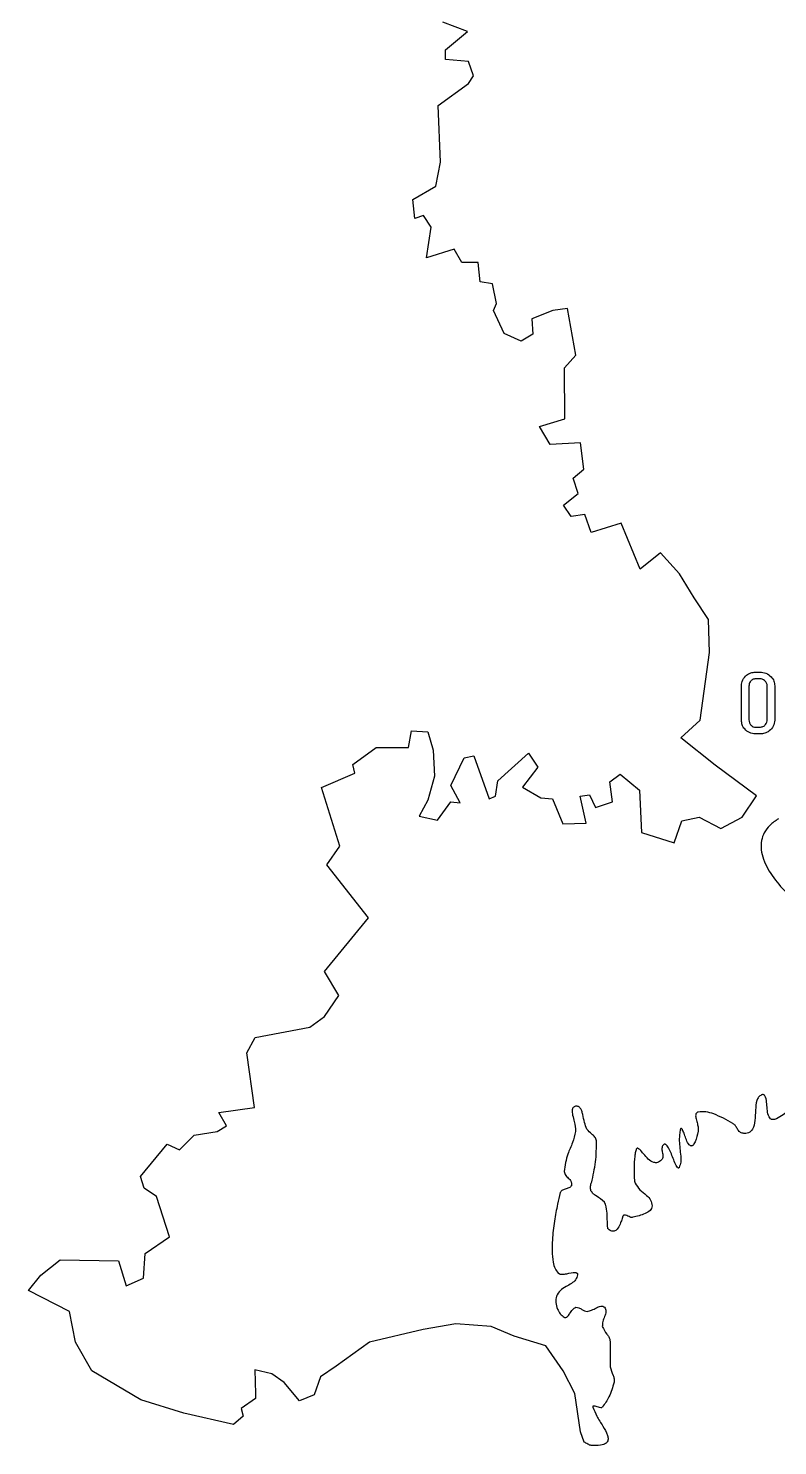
# Model space of a CAD drawing. Header units: millimetres. Extents: x 13 to 580, y 5 to 382.
# Drawn here: x 199 to 265.7, y 43.4 to 169.7 of the extents above; entities that cross this region are included whole.
import ezdxf

# ---------------------------------------------------------------- set-up
doc = ezdxf.new("R2010")
doc.units = ezdxf.units.MM

msp = doc.modelspace()

# ---------------------------------------------------------------- linework, layer by layer
at = {"color": 7, "linetype": 'Continuous', "lineweight": 25}
for p, q in [((238.1, 169.42), (235.9, 170.26)), ((236.16, 167.79), (238.1, 169.42)), ((236.16, 166.92), (236.16, 167.79)), ((238.2, 166.75), (236.16, 166.92)), ((238.63, 165.49), (238.2, 166.75)), ((238.2, 164.81), (238.63, 165.49)), ((235.48, 162.83), (238.2, 164.81)), ((235.71, 157.8), (235.48, 162.83)), ((235.29, 155.66), (235.71, 157.8)), ((233.25, 154.45), (235.29, 155.66)), ((233.41, 152.77), (233.25, 154.45)), ((234.19, 153.03), (233.41, 152.77)), ((234.87, 151.99), (234.19, 153.03)), ((234.45, 149.26), (234.87, 151.99)), ((236.92, 150.05), (234.45, 149.26)), ((237.6, 148.84), (236.92, 150.05)), ((239.06, 148.84), (237.6, 148.84)), ((239.22, 147.12), (239.06, 148.84)), ((240.32, 146.96), (239.22, 147.12)), ((240.68, 145.18), (240.32, 146.96)), ((240.42, 144.56), (240.68, 145.18)), ((241.37, 142.52), (240.42, 144.56)), ((245.71, 144.57), (243.83, 143.82)), ((247.01, 144.76), (245.71, 144.57)), ((247.76, 140.58), (247.01, 144.76)), ((243.83, 143.82), (243.93, 142.45)), ((242.89, 141.84), (241.37, 142.52)), ((243.93, 142.45), (242.89, 141.84)), ((246.75, 139.47), (247.76, 140.58)), ((246.76, 134.93), (246.75, 139.47)), ((244.52, 134.25), (246.76, 134.93)), ((245.46, 132.63), (244.52, 134.25)), ((248.18, 132.79), (245.46, 132.63)), ((248.45, 130.42), (248.18, 132.79)), ((247.5, 129.64), (248.45, 130.42)), ((247.96, 128.28), (247.5, 129.64)), ((246.66, 127.24), (247.96, 128.28)), ((247.34, 126.23), (246.66, 127.24)), ((248.54, 126.4), (247.34, 126.23)), ((249.13, 124.78), (248.54, 126.4)), ((251.79, 125.62), (249.13, 124.78)), ((253.48, 121.53), (251.79, 125.62)), ((255.3, 122.99), (253.48, 121.53)), ((256.99, 121.11), (255.3, 122.99)), ((258.28, 118.97), (256.99, 121.11)), ((259.55, 117.03), (258.28, 118.97)), ((259.65, 114.1), (259.55, 117.03)), ((258.81, 108.07), (259.65, 114.1)), ((262.49, 108.07), (262.49, 111.13)), ((263.74, 112.35), (264.13, 112.35)), ((264.12, 111.76), (263.75, 111.76)), ((265.46, 111.13), (265.47, 108.07)), ((263.16, 111.09), (263.16, 108.11)), ((264.8, 108.11), (264.8, 111.09)), ((257.09, 106.51), (258.81, 108.07)), ((263.76, 107.45), (264.13, 107.45)), ((232.85, 105.65), (233.11, 107.11)), ((233.11, 107.11), (234.57, 107.02)), ((234.57, 107.02), (235.06, 105.4)), ((260.17, 104.05), (257.09, 106.51)), ((264.14, 106.85), (263.75, 106.85)), ((227.89, 104.13), (229.97, 105.65)), ((229.97, 105.65), (232.85, 105.65)), ((235.06, 105.4), (235.16, 103.09)), ((237.82, 104.72), (238.66, 104.88)), ((238.66, 104.88), (240.03, 101.05)), ((240.8, 102.67), (243.53, 105.14)), ((243.53, 105.14), (244.37, 103.88)), ((228.08, 103.35), (227.89, 104.13)), ((236.62, 102.25), (237.82, 104.72)), ((244.37, 103.88), (243.01, 102.09)), ((263.84, 101.32), (260.17, 104.05)), ((225.1, 102.08), (228.08, 103.35)), ((235.16, 103.09), (234.58, 100.95)), ((240.61, 101.31), (240.8, 102.67)), ((250.77, 102.58), (251.71, 103.26)), ((251.03, 100.8), (250.77, 102.58)), ((251.71, 103.26), (253.43, 101.84)), ((226.73, 96.86), (225.1, 102.08)), ((237.46, 100.72), (236.62, 102.25)), ((240.03, 101.05), (240.61, 101.31)), ((243.01, 102.09), (244.63, 101.15)), ((244.63, 101.15), (245.67, 101.05)), ((245.67, 101.05), (246.58, 98.85)), ((248.14, 101.31), (248.98, 101.41)), ((248.66, 98.91), (248.14, 101.31)), ((248.98, 101.41), (249.5, 100.28)), ((253.43, 101.84), (253.59, 98.07)), ((262.55, 99.44), (263.84, 101.32)), ((234.58, 100.95), (233.8, 99.52)), ((235.42, 99.17), (236.62, 100.79)), ((236.62, 100.79), (237.46, 100.72)), ((249.5, 100.28), (251.03, 100.8)), ((233.8, 99.52), (235.42, 99.17)), ((246.58, 98.85), (248.66, 98.91)), ((256.51, 97.13), (257.19, 99.11)), ((257.19, 99.11), (258.72, 99.44)), ((258.72, 99.44), (260.66, 98.43)), ((260.66, 98.43), (262.55, 99.44)), ((253.59, 98.07), (256.51, 97.13)), ((225.59, 95.17), (226.73, 96.86)), ((229.29, 90.47), (225.59, 95.17)), ((225.37, 85.69), (229.29, 90.47)), ((226.64, 83.55), (225.37, 85.69)), ((225.37, 81.67), (226.64, 83.55)), ((224.07, 80.73), (225.37, 81.67)), ((218.46, 78.42), (219.21, 79.79)), ((219.21, 79.79), (224.07, 80.73)), ((219.15, 73.56), (218.46, 78.42)), ((215.97, 73.13), (219.15, 73.56)), ((216.65, 71.93), (215.97, 73.13)), ((212.46, 69.79), (213.76, 71.09)), ((213.76, 71.09), (215.81, 71.41)), ((215.81, 71.41), (216.65, 71.93)), ((208.99, 67.42), (211.36, 70.31)), ((211.36, 70.31), (212.46, 69.79)), ((209.32, 66.38), (208.99, 67.42)), ((210.42, 65.63), (209.32, 66.38)), ((211.56, 62.03), (210.42, 65.63)), ((209.42, 60.57), (211.56, 62.03)), ((200.11, 58.62), (201.83, 59.98)), ((201.83, 59.98), (207.02, 59.89)), ((207.02, 59.89), (207.7, 57.68)), ((209.26, 58.36), (209.42, 60.57)), ((199.01, 57.26), (200.11, 58.62)), ((207.7, 57.68), (209.26, 58.36)), ((202.67, 55.38), (199.01, 57.26)), ((203.19, 52.65), (202.67, 55.38)), ((234.15, 53.77), (229.38, 52.67)), ((237.07, 54.29), (234.15, 53.77)), ((240.22, 54.04), (237.07, 54.29)), ((242.26, 53.19), (240.22, 54.04)), ((245.08, 52.32), (242.26, 53.19)), ((204.66, 50.09), (203.19, 52.65)), ((229.38, 52.67), (226.4, 50.52)), ((246.61, 50.11), (245.08, 52.32)), ((226.4, 50.52), (225.03, 49.58)), ((209.01, 47.53), (204.66, 50.09)), ((220.69, 49.84), (219.16, 50.2)), ((219.16, 50.2), (219.23, 48.05)), ((221.79, 49.06), (220.69, 49.84)), ((225.03, 49.58), (224.45, 47.96)), ((247.65, 48.07), (246.61, 50.11)), ((219.23, 48.05), (219.23, 47.63)), ((223.15, 47.44), (221.79, 49.06)), ((248.17, 44.66), (247.65, 48.07)), ((212.84, 46.33), (209.01, 47.53)), ((219.23, 47.63), (217.96, 46.75)), ((217.96, 46.75), (218.12, 46.07)), ((224.45, 47.96), (223.15, 47.44)), ((217.28, 45.33), (212.84, 46.33)), ((218.12, 46.07), (217.28, 45.33)), ((248.5, 43.75), (248.17, 44.66))]:
    msp.add_line(p, q, dxfattribs=at)
for points, knots in [([(262.49, 111.13), (262.51, 111.31), (262.56, 111.68), (262.91, 112.07), (263.31, 112.31), (263.6, 112.34), (263.74, 112.35)], [0, 0, 0, 0, 0.279422, 0.559202, 0.779537, 1, 1, 1, 1]), ([(263.75, 111.76), (263.66, 111.74), (263.48, 111.71), (263.28, 111.52), (263.17, 111.31), (263.17, 111.16), (263.16, 111.09)], [0, 0, 0, 0, 0.278576, 0.558776, 0.779258, 1, 1, 1, 1]), ([(264.8, 111.09), (264.78, 111.19), (264.76, 111.38), (264.58, 111.6), (264.36, 111.74), (264.2, 111.75), (264.12, 111.76)], [0, 0, 0, 0, 0.279536, 0.559301, 0.779565, 1, 1, 1, 1]), ([(264.13, 112.35), (264.32, 112.33), (264.7, 112.3), (265.13, 111.97), (265.42, 111.57), (265.45, 111.28), (265.46, 111.13)], [0, 0, 0, 0, 0.280058, 0.559753, 0.780026, 1, 1, 1, 1]), ([(263.75, 106.85), (263.56, 106.87), (263.2, 106.91), (262.79, 107.24), (262.53, 107.64), (262.51, 107.93), (262.49, 108.07)], [0, 0, 0, 0, 0.2796596, 0.5594374, 0.77969, 1, 1, 1, 1]), ([(263.16, 108.11), (263.17, 108.02), (263.19, 107.83), (263.34, 107.62), (263.54, 107.47), (263.68, 107.45), (263.76, 107.45)], [0, 0, 0, 0, 0.280187, 0.559745, 0.780167, 1, 1, 1, 1]), ([(264.13, 107.45), (264.23, 107.46), (264.42, 107.48), (264.64, 107.66), (264.78, 107.88), (264.79, 108.04), (264.8, 108.11)], [0, 0, 0, 0, 0.279558, 0.55924, 0.779562, 1, 1, 1, 1]), ([(265.47, 108.07), (265.44, 107.89), (265.38, 107.51), (265.01, 107.11), (264.58, 106.88), (264.29, 106.86), (264.14, 106.85)], [0, 0, 0, 0, 0.278912, 0.558842, 0.779269, 1, 1, 1, 1]), ([(265.79, 99.28), (265.52, 99.1), (265.03, 98.76), (264.51, 98.08), (264.14, 97.06), (264.38, 95.56), (265.34, 93.97), (266.58, 92.56), (267.57, 91.79), (268.03, 91.43)], [0, 0, 0, 0, 0.098151, 0.181159, 0.256576, 0.426901, 0.619179, 0.819874, 1, 1, 1, 1]), ([(271.09, 77.94), (270.87, 77.66), (270.28, 76.93), (269.22, 75.75), (267.86, 74.32), (266.66, 73.19), (265.78, 72.62), (265.46, 72.49), (265.34, 72.48), (265.29, 72.48)], [0, 0, 0, 0, 0.133075, 0.346671, 0.589947, 0.871451, 0.956024, 0.980433, 1, 1, 1, 1]), ([(264.28, 74.69), (264.19, 74.63), (263.99, 74.51), (263.8, 74.02), (263.74, 73.31), (263.71, 72.44), (263.6, 71.77), (263.33, 71.43), (263.13, 71.3), (262.86, 71.24), (262.67, 71.26), (262.56, 71.28)], [0, 0, 0, 0, 0.073349, 0.153733, 0.353198, 0.572536, 0.76005, 0.8133, 0.866452, 0.926245, 1, 1, 1, 1]), ([(265.29, 72.48), (265.25, 72.48), (265.18, 72.49), (265.05, 72.57), (264.88, 72.82), (264.75, 73.49), (264.78, 74.15), (264.59, 74.6), (264.52, 74.68), (264.44, 74.72), (264.36, 74.72), (264.31, 74.7), (264.28, 74.69)], [0, 0, 0, 0, 0.039727, 0.077462, 0.159119, 0.371715, 0.822558, 0.872826, 0.913745, 0.93897, 0.96648, 1, 1, 1, 1]), ([(247.73, 73.67), (247.69, 73.66), (247.61, 73.64), (247.52, 73.57), (247.46, 73.48), (247.4, 73.25), (247.46, 72.84), (247.66, 72.22), (247.7, 71.73), (247.73, 71.43)], [0, 0, 0, 0, 0.052726, 0.097843, 0.141422, 0.18824, 0.387786, 0.636129, 1, 1, 1, 1]), ([(248.74, 71.63), (248.66, 71.83), (248.49, 72.25), (248.41, 72.82), (248.29, 73.24), (248.19, 73.46), (248.07, 73.59), (247.98, 73.65), (247.86, 73.68), (247.78, 73.67), (247.73, 73.67)], [0, 0, 0, 0, 0.265197, 0.559137, 0.691985, 0.804689, 0.853612, 0.899716, 0.946833, 1, 1, 1, 1]), ([(258.63, 73.16), (258.6, 73.15), (258.55, 73.13), (258.48, 73.07), (258.44, 73), (258.4, 72.82), (258.46, 72.52), (258.56, 72.14), (258.66, 71.77), (258.64, 71.54), (258.64, 71.44)], [0, 0, 0, 0, 0.0518082, 0.0965074, 0.140096, 0.1871379, 0.3871128, 0.6340201, 0.8281172, 1, 1, 1, 1]), ([(261.72, 72.15), (261.17, 72.46), (260.41, 72.87), (259.35, 73.22), (258.87, 73.18), (258.63, 73.16)], [0, 0, 0, 0, 0.570955, 0.787505, 1, 1, 1, 1]), ([(262.56, 71.28), (262.46, 71.32), (262.26, 71.42), (262.1, 71.72), (261.94, 71.98), (261.79, 72.1), (261.72, 72.15)], [0, 0, 0, 0, 0.2555707, 0.5458087, 0.7804314, 1, 1, 1, 1]), ([(247.73, 71.43), (247.65, 71.1), (247.48, 70.4), (246.93, 69.28), (246.78, 68.39), (246.7, 67.86)], [0, 0, 0, 0, 0.276292, 0.573099, 1, 1, 1, 1]), ([(249.58, 70.59), (249.55, 70.71), (249.47, 70.95), (249.1, 71.23), (248.88, 71.47), (248.74, 71.63)], [0, 0, 0, 0, 0.263508, 0.547347, 1, 1, 1, 1]), ([(258.64, 71.44), (258.56, 71.12), (258.48, 70.73), (258.28, 70.33), (258.2, 70.21), (258.12, 70.15), (258.06, 70.13), (258, 70.13), (257.92, 70.17), (257.64, 70.46), (257.49, 70.98), (257.31, 71.46), (257.22, 71.63), (257.18, 71.68), (257.16, 71.7), (257.14, 71.71), (257.12, 71.71), (257.11, 71.7), (257.1, 71.69), (257.08, 71.67), (257.06, 71.61), (257.02, 71.48), (256.98, 71.14), (256.96, 70.83), (256.95, 70.59)], [0, 0, 0, 0, 0.213829, 0.263679, 0.298486, 0.313231, 0.325715, 0.337393, 0.356182, 0.378759, 0.60602, 0.697187, 0.72428, 0.732117, 0.738363, 0.74271, 0.746551, 0.749248, 0.752337, 0.756011, 0.770532, 0.792518, 0.844619, 1, 1, 1, 1]), ([(249.26, 67.34), (249.38, 67.95), (249.59, 69.02), (249.58, 70.12), (249.58, 70.59)], [0, 0, 0, 0, 0.566485, 1, 1, 1, 1]), ([(253.19, 69.91), (253.18, 69.9), (253.16, 69.89), (253.13, 69.85), (253.1, 69.76), (253.04, 69.54), (252.97, 69.01), (252.93, 68.22), (252.94, 67.49), (252.97, 67.02), (253.01, 66.88), (253.02, 66.83)], [0, 0, 0, 0, 0.010954, 0.025222, 0.043089, 0.098941, 0.238826, 0.558111, 0.858709, 0.944108, 1, 1, 1, 1]), ([(255.39, 68.9), (255.33, 68.85), (255.23, 68.75), (255.04, 68.66), (254.86, 68.63), (254.55, 68.69), (254.17, 68.97), (253.8, 69.4), (253.55, 69.72), (253.37, 69.87), (253.31, 69.91), (253.26, 69.93), (253.22, 69.93), (253.2, 69.92), (253.19, 69.91)], [0, 0, 0, 0, 0.085012, 0.1559248, 0.2194191, 0.2814948, 0.4852983, 0.7089137, 0.8960017, 0.9298944, 0.9574891, 0.9727632, 0.9864226, 1, 1, 1, 1]), ([(255.59, 70.27), (255.54, 70.23), (255.46, 70.16), (255.4, 69.92), (255.45, 69.59), (255.52, 69.27), (255.48, 69.02), (255.42, 68.94), (255.39, 68.9)], [0, 0, 0, 0, 0.115381, 0.228615, 0.492365, 0.795751, 0.899763, 1, 1, 1, 1]), ([(256.95, 68.22), (256.95, 68.22), (256.94, 68.2), (256.92, 68.18), (256.9, 68.17), (256.87, 68.17), (256.84, 68.19), (256.77, 68.26), (256.55, 68.66), (256.3, 69.33), (256.03, 69.97), (255.81, 70.22), (255.73, 70.28), (255.66, 70.3), (255.61, 70.28), (255.59, 70.27)], [0, 0, 0, 0, 0.011022, 0.019962, 0.027564, 0.035753, 0.044897, 0.068942, 0.14414, 0.564119, 0.873573, 0.913296, 0.945711, 0.972818, 1, 1, 1, 1]), ([(256.95, 70.59), (257, 70.14), (257.06, 69.52), (257.14, 68.7), (257.01, 68.38), (256.95, 68.22)], [0, 0, 0, 0, 0.572919, 0.79077, 1, 1, 1, 1]), ([(246.7, 67.86), (246.74, 67.74), (246.84, 67.48), (247.13, 67.23), (247.37, 66.96), (247.38, 66.76), (247.38, 66.66)], [0, 0, 0, 0, 0.27285, 0.577389, 0.800059, 1, 1, 1, 1]), ([(249.1, 66.14), (249.07, 66.25), (249.02, 66.48), (249.15, 66.88), (249.22, 67.17), (249.26, 67.34)], [0, 0, 0, 0, 0.273837, 0.557254, 1, 1, 1, 1]), ([(246.37, 65.98), (246.29, 65.64), (246.08, 64.8), (245.83, 63.4), (245.62, 61.67), (245.61, 60.24), (245.85, 59.22), (246.08, 58.94), (246.18, 58.81)], [0, 0, 0, 0, 0.143819, 0.351661, 0.5818, 0.852341, 0.934019, 1, 1, 1, 1]), ([(247.38, 66.66), (247.36, 66.62), (247.33, 66.53), (247.15, 66.4), (246.89, 66.32), (246.62, 66.24), (246.43, 66.12), (246.39, 66.02), (246.37, 65.98)], [0, 0, 0, 0, 0.108649, 0.22296, 0.493574, 0.768605, 0.887593, 1, 1, 1, 1]), ([(250.3, 65.14), (250.07, 65.33), (249.74, 65.59), (249.28, 65.86), (249.16, 66.05), (249.1, 66.14)], [0, 0, 0, 0, 0.572994, 0.79516, 1, 1, 1, 1]), ([(253.02, 66.83), (253.16, 66.62), (253.44, 66.2), (254, 65.79), (254.46, 65.34), (254.52, 64.97), (254.55, 64.79)], [0, 0, 0, 0, 0.279752, 0.577148, 0.794725, 1, 1, 1, 1]), ([(250.63, 62.74), (250.62, 62.74), (250.61, 62.75), (250.6, 62.78), (250.59, 62.83), (250.57, 62.99), (250.56, 63.37), (250.55, 63.97), (250.5, 64.54), (250.4, 64.94), (250.33, 65.08), (250.3, 65.14)], [0, 0, 0, 0, 0.006331, 0.014874, 0.033244, 0.080673, 0.204763, 0.502578, 0.810457, 0.913521, 1, 1, 1, 1]), ([(254.55, 64.79), (254.54, 64.71), (254.51, 64.56), (254.3, 64.3), (253.74, 64), (253.2, 63.87), (252.83, 63.78)], [0, 0, 0, 0, 0.10844, 0.215791, 0.459472, 1, 1, 1, 1]), ([(251.99, 63.94), (251.98, 63.93), (251.97, 63.92), (251.94, 63.88), (251.91, 63.8), (251.84, 63.59), (251.73, 63.24), (251.58, 62.89), (251.39, 62.66), (251.25, 62.56), (251.1, 62.53), (250.95, 62.55), (250.79, 62.62), (250.68, 62.69), (250.63, 62.74)], [0, 0, 0, 0, 0.011725, 0.027001, 0.058333, 0.133883, 0.309712, 0.547312, 0.630666, 0.707112, 0.764688, 0.828219, 0.904578, 1, 1, 1, 1]), ([(252.83, 63.78), (252.79, 63.77), (252.71, 63.75), (252.56, 63.8), (252.39, 63.89), (252.23, 63.97), (252.08, 63.98), (252.02, 63.95), (251.99, 63.94)], [0, 0, 0, 0, 0.12905, 0.26989, 0.513957, 0.777839, 0.890683, 1, 1, 1, 1]), ([(247.9, 58.65), (247.86, 58.5), (247.77, 58.18), (247.34, 57.87), (246.86, 57.59), (246.33, 57.29), (246.12, 56.93), (246.02, 56.76)], [0, 0, 0, 0, 0.1679, 0.351324, 0.553919, 0.788882, 1, 1, 1, 1]), ([(246.18, 58.81), (246.24, 58.78), (246.36, 58.71), (246.62, 58.7), (247.07, 58.76), (247.48, 58.91), (247.79, 58.85), (247.85, 58.82), (247.89, 58.77), (247.9, 58.71), (247.9, 58.67), (247.9, 58.65)], [0, 0, 0, 0, 0.098308, 0.209579, 0.409284, 0.824711, 0.870167, 0.909511, 0.935674, 0.964944, 1, 1, 1, 1]), ([(246.02, 56.76), (245.99, 56.57), (245.93, 56.18), (246.08, 55.64), (246.34, 55.17), (246.58, 54.98), (246.71, 54.88)], [0, 0, 0, 0, 0.26888, 0.557778, 0.783796, 1, 1, 1, 1]), ([(246.71, 54.88), (246.73, 54.87), (246.77, 54.85), (246.84, 54.85), (246.91, 54.87), (247.05, 54.96), (247.22, 55.22), (247.4, 55.5), (247.59, 55.69), (247.69, 55.74), (247.74, 55.76)], [0, 0, 0, 0, 0.052735, 0.098962, 0.144686, 0.194159, 0.445902, 0.773227, 0.891158, 1, 1, 1, 1]), ([(247.74, 55.76), (247.84, 55.75), (248.04, 55.74), (248.27, 55.58), (248.51, 55.44), (248.67, 55.42), (248.75, 55.4)], [0, 0, 0, 0, 0.255928, 0.547503, 0.78076, 1, 1, 1, 1]), ([(248.75, 55.4), (248.89, 55.43), (249.18, 55.49), (249.56, 55.72), (249.89, 55.86), (250.16, 55.87), (250.26, 55.8), (250.31, 55.76)], [0, 0, 0, 0, 0.2527513, 0.5334472, 0.7851509, 0.8917413, 1, 1, 1, 1]), ([(250.31, 55.76), (250.35, 55.7), (250.42, 55.6), (250.44, 55.3), (250.32, 54.93), (250.13, 54.51), (250.12, 54.19), (250.11, 54.04)], [0, 0, 0, 0, 0.111072, 0.221495, 0.475689, 0.751713, 1, 1, 1, 1]), ([(250.11, 54.04), (250.24, 53.81), (250.41, 53.49), (250.71, 53.13), (250.77, 52.94), (250.79, 52.84)], [0, 0, 0, 0, 0.563267, 0.785565, 1, 1, 1, 1]), ([(250.79, 52.84), (250.81, 52.4), (250.83, 51.61), (250.81, 50.82), (250.8, 50.47)], [0, 0, 0, 0, 0.560363, 1, 1, 1, 1]), ([(250.8, 50.47), (250.88, 50.21), (251.01, 49.86), (251.18, 49.39), (251.16, 49.18), (251.15, 49.08)], [0, 0, 0, 0, 0.568387, 0.784997, 1, 1, 1, 1]), ([(251.15, 49.08), (251.03, 48.63), (250.81, 47.83), (250.33, 47.17), (250.12, 46.87)], [0, 0, 0, 0, 0.559824, 1, 1, 1, 1]), ([(249.27, 46.87), (249.38, 46.6), (249.61, 46), (250.15, 45.22), (250.54, 44.54), (250.64, 44.07), (250.6, 43.85), (250.51, 43.71), (250.38, 43.6), (250.19, 43.52), (249.76, 43.43), (249.4, 43.45), (249.11, 43.46)], [0, 0, 0, 0, 0.176158, 0.386716, 0.573594, 0.644303, 0.674963, 0.705313, 0.738841, 0.779332, 0.82976, 1, 1, 1, 1]), ([(250.12, 46.87), (250.11, 46.86), (250.08, 46.83), (250.03, 46.81), (249.92, 46.81), (249.69, 46.86), (249.49, 46.96), (249.33, 46.96), (249.3, 46.96), (249.28, 46.95), (249.27, 46.93), (249.27, 46.91), (249.27, 46.89), (249.27, 46.88), (249.27, 46.87)], [0, 0, 0, 0, 0.05295, 0.107821, 0.169334, 0.395103, 0.838812, 0.869499, 0.89514, 0.917208, 0.933468, 0.951574, 0.973304, 1, 1, 1, 1]), ([(249.11, 43.46), (249.07, 43.47), (248.96, 43.49), (248.76, 43.6), (248.6, 43.69), (248.5, 43.75)], [0, 0, 0, 0, 0.193787, 0.462409, 1, 1, 1, 1])]:
    msp.add_open_spline(points, degree=3, knots=knots, dxfattribs=at)

doc.saveas('drawing.dxf')
